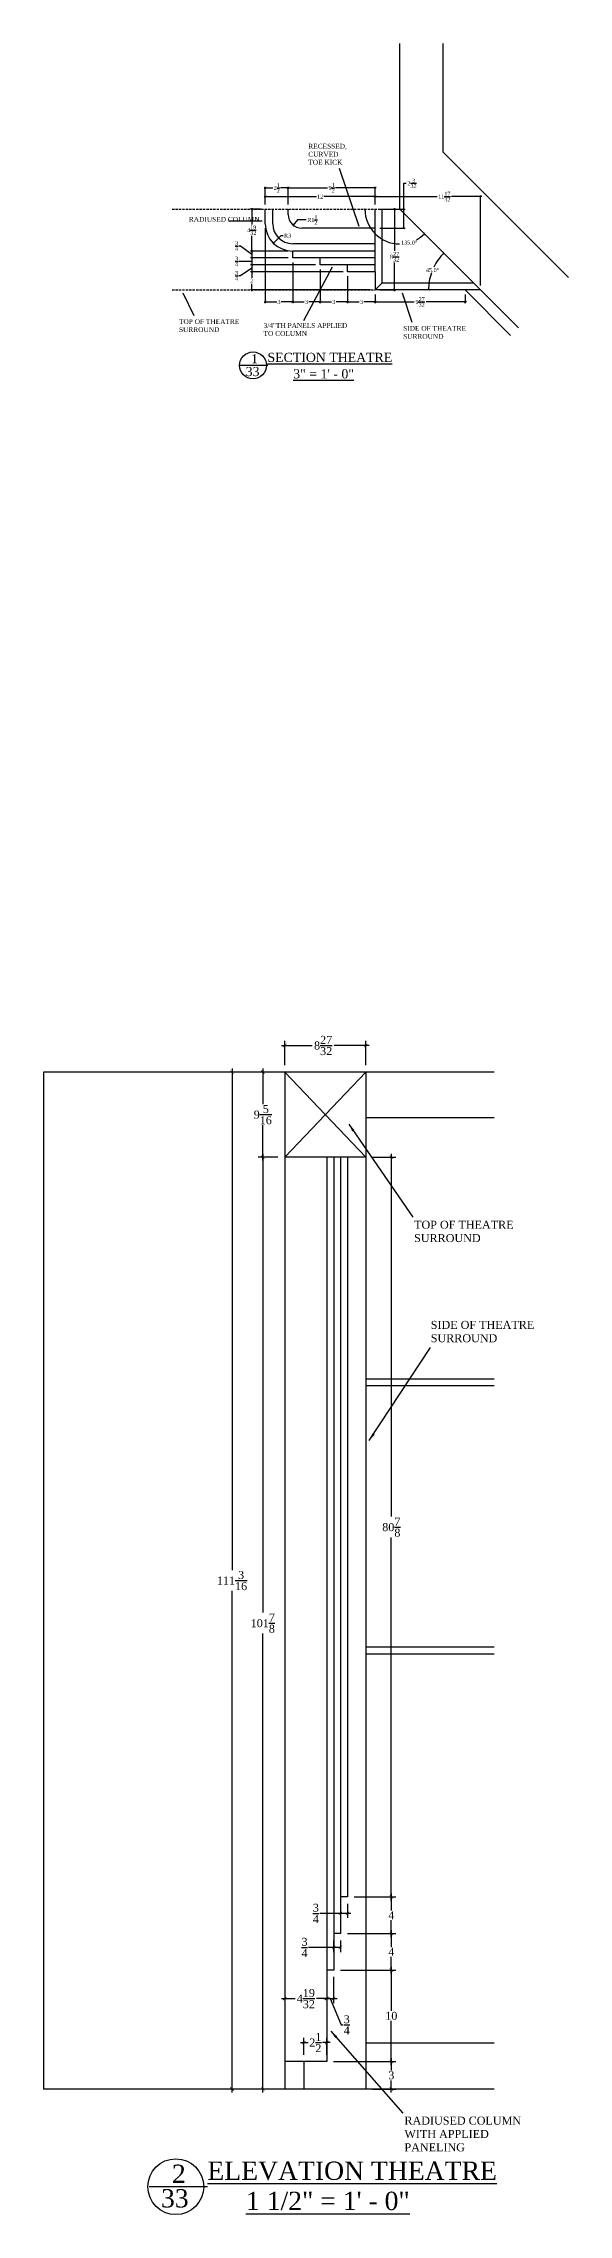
# Model space of a CAD drawing. Header units: inches. Extents: x -8 to 7069, y -18 to 1274.
# Drawn here: x 6209.8 to 6267.1, y 497.3 to 734.6 of the extents above; entities that cross this region are included whole.
import ezdxf

# ---------------------------------------------------------------- set-up
doc = ezdxf.new("R2010")
doc.units = ezdxf.units.IN
doc.header["$MEASUREMENT"] = 0
doc.linetypes.add('HIDDEN', pattern=[0.375, 0.25, -0.125])
doc.layers.add('VIEWPORT', color=7, linetype='Continuous')
doc.styles.add('BOOKMAN', font='BOOKOS.TTF')
doc.dimstyles.new('SACHI-1-1-2', dxfattribs={"dimtxt": 0.875, "dimasz": 0.375, "dimexe": 0.5, "dimexo": 0.75, "dimgap": 0.09, "dimtad": 0, "dimtih": 1, "dimtoh": 1, "dimdec": 5, "dimzin": 3, "dimdsep": 46, "dimlunit": 5, "dimtxsty": 'BOOKMAN', "dimblk": 'ARCHTICK', "dimcen": 0, "dimdle": 0.375, "dimclrd": 5, "dimclre": 5, "dimclrt": 5, "dimadec": 1, "dimazin": 0, "dimtfac": 1, "dimtdec": 5, "dimtofl": 0, "dimtmove": 0, "dimatfit": 3, "dimfxl": 0, "dimtolj": 1, "dimtzin": 0, "dimarcsym": 0})
doc.dimstyles.new('SACHI-3', dxfattribs={"dimtxt": 0.4375, "dimasz": 0.25, "dimexe": 0.125, "dimexo": 0.5, "dimgap": 0.09, "dimtad": 0, "dimtih": 1, "dimtoh": 1, "dimdec": 5, "dimzin": 3, "dimdsep": 46, "dimlunit": 5, "dimtxsty": 'BOOKMAN', "dimblk": 'ARCHTICK', "dimcen": 0, "dimdle": 0.125, "dimclrd": 5, "dimclre": 5, "dimclrt": 5, "dimadec": 1, "dimazin": 0, "dimtfac": 1, "dimtdec": 5, "dimtofl": 0, "dimtmove": 0, "dimatfit": 3, "dimfxl": 0, "dimtolj": 1, "dimtzin": 0, "dimarcsym": 0})

# ---------------------------------------------------------------- blocks, each defined once
blk = doc.blocks.new('_ARCHTICK')
at = {"color": 0, "linetype": 'ByBlock', "const_width": 0.15}
blk.add_lwpolyline([(-0.5, -0.5), (0.5, 0.5)], dxfattribs=at)
blk = doc.blocks.new('*D784')
at = {"layer": 'Defpoints', "color": 0}
for p in [(6245.99, 707.69), (6255.83, 707.69), (6255.83, 706.38)]:
    blk.add_point(p, dxfattribs=at)
at = {"layer": 'VIEWPORT', "color": 5, "lineweight": -2}
for p, q in [((6245.86, 706.38), (6250.27, 706.38)), ((6245.99, 707.19), (6245.99, 706.25)), ((6255.96, 706.38), (6251.55, 706.38)), ((6255.83, 707.19), (6255.83, 706.25))]:
    blk.add_line(p, q, dxfattribs=at)
at = {"layer": 'VIEWPORT', "color": 5, "lineweight": -2, "xscale": 0.25, "yscale": 0.25, "zscale": 0.25, "rotation": 180}
blk.add_blockref('_ARCHTICK', (6245.99, 706.38), dxfattribs=at)
at = {"layer": 'VIEWPORT', "color": 5, "lineweight": -2, "xscale": 0.25, "yscale": 0.25, "zscale": 0.25}
blk.add_blockref('_ARCHTICK', (6255.83, 706.38), dxfattribs=at)
at = {"layer": 'VIEWPORT', "color": 5, "insert": (6250.91, 706.38), "char_height": 0.4375, "attachment_point": 5, "style": 'BOOKMAN'}
blk.add_mtext('\\A1;9{\\H1.000000x;\\S27/32;}', dxfattribs=at)
blk = doc.blocks.new('*D785')
at = {"layer": 'Defpoints', "color": 0}
for p in [(6242.99, 709.69), (6245.99, 707.69), (6242.99, 706.38)]:
    blk.add_point(p, dxfattribs=at)
at = {"layer": 'VIEWPORT', "color": 5, "lineweight": -2}
for p, q in [((6242.99, 709.19), (6242.99, 706.25)), ((6242.86, 706.38), (6244.24, 706.38)), ((6246.11, 706.38), (6244.74, 706.38)), ((6245.99, 707.19), (6245.99, 706.25))]:
    blk.add_line(p, q, dxfattribs=at)
at = {"layer": 'VIEWPORT', "color": 5, "lineweight": -2, "xscale": 0.25, "yscale": 0.25, "zscale": 0.25, "rotation": 180}
blk.add_blockref('_ARCHTICK', (6242.99, 706.38), dxfattribs=at)
at = {"layer": 'VIEWPORT', "color": 5, "lineweight": -2, "xscale": 0.25, "yscale": 0.25, "zscale": 0.25}
blk.add_blockref('_ARCHTICK', (6245.99, 706.38), dxfattribs=at)
at = {"layer": 'VIEWPORT', "color": 5, "insert": (6244.49, 706.38), "char_height": 0.438, "attachment_point": 5, "style": 'BOOKMAN'}
blk.add_mtext('\\A1;3', dxfattribs=at)
blk = doc.blocks.new('*D786')
at = {"layer": 'Defpoints', "color": 0}
for p in [(6239.99, 710.44), (6242.99, 709.69), (6239.99, 706.38)]:
    blk.add_point(p, dxfattribs=at)
at = {"layer": 'VIEWPORT', "color": 5, "lineweight": -2}
for p, q in [((6239.99, 709.94), (6239.99, 706.25)), ((6242.99, 709.19), (6242.99, 706.25)), ((6239.86, 706.38), (6241.24, 706.38)), ((6243.11, 706.38), (6241.74, 706.38))]:
    blk.add_line(p, q, dxfattribs=at)
at = {"layer": 'VIEWPORT', "color": 5, "lineweight": -2, "xscale": 0.25, "yscale": 0.25, "zscale": 0.25, "rotation": 180}
blk.add_blockref('_ARCHTICK', (6239.99, 706.38), dxfattribs=at)
at = {"layer": 'VIEWPORT', "color": 5, "lineweight": -2, "xscale": 0.25, "yscale": 0.25, "zscale": 0.25}
blk.add_blockref('_ARCHTICK', (6242.99, 706.38), dxfattribs=at)
at = {"layer": 'VIEWPORT', "color": 5, "insert": (6241.49, 706.38), "char_height": 0.438, "attachment_point": 5, "style": 'BOOKMAN'}
blk.add_mtext('\\A1;3', dxfattribs=at)
blk = doc.blocks.new('*D787')
at = {"layer": 'Defpoints', "color": 0}
for p in [(6236.99, 711.19), (6239.99, 710.44), (6236.99, 706.38)]:
    blk.add_point(p, dxfattribs=at)
at = {"layer": 'VIEWPORT', "color": 5, "lineweight": -2}
for p, q in [((6236.99, 710.69), (6236.99, 706.25)), ((6239.99, 709.94), (6239.99, 706.25)), ((6236.86, 706.38), (6238.24, 706.38)), ((6240.11, 706.38), (6238.74, 706.38))]:
    blk.add_line(p, q, dxfattribs=at)
at = {"layer": 'VIEWPORT', "color": 5, "lineweight": -2, "xscale": 0.25, "yscale": 0.25, "zscale": 0.25, "rotation": 180}
blk.add_blockref('_ARCHTICK', (6236.99, 706.38), dxfattribs=at)
at = {"layer": 'VIEWPORT', "color": 5, "lineweight": -2, "xscale": 0.25, "yscale": 0.25, "zscale": 0.25}
blk.add_blockref('_ARCHTICK', (6239.99, 706.38), dxfattribs=at)
at = {"layer": 'VIEWPORT', "color": 5, "insert": (6238.49, 706.38), "char_height": 0.438, "attachment_point": 5, "style": 'BOOKMAN'}
blk.add_mtext('\\A1;3', dxfattribs=at)
blk = doc.blocks.new('*D788')
at = {"layer": 'Defpoints', "color": 0}
for p in [(6233.99, 714.94), (6236.99, 711.19), (6233.99, 706.38)]:
    blk.add_point(p, dxfattribs=at)
at = {"layer": 'VIEWPORT', "color": 5, "lineweight": -2}
for p, q in [((6233.99, 714.44), (6233.99, 706.25)), ((6236.99, 710.69), (6236.99, 706.25)), ((6233.86, 706.38), (6235.24, 706.38)), ((6237.11, 706.38), (6235.74, 706.38))]:
    blk.add_line(p, q, dxfattribs=at)
at = {"layer": 'VIEWPORT', "color": 5, "lineweight": -2, "xscale": 0.25, "yscale": 0.25, "zscale": 0.25, "rotation": 180}
blk.add_blockref('_ARCHTICK', (6233.99, 706.38), dxfattribs=at)
at = {"layer": 'VIEWPORT', "color": 5, "lineweight": -2, "xscale": 0.25, "yscale": 0.25, "zscale": 0.25}
blk.add_blockref('_ARCHTICK', (6236.99, 706.38), dxfattribs=at)
at = {"layer": 'VIEWPORT', "color": 5, "insert": (6235.49, 706.38), "char_height": 0.438, "attachment_point": 5, "style": 'BOOKMAN'}
blk.add_mtext('\\A1;3', dxfattribs=at)
blk = doc.blocks.new('*D789')
at = {"layer": 'Defpoints', "color": 0}
for p in [(6245.99, 717.9), (6233.99, 716.52), (6245.99, 716.52)]:
    blk.add_point(p, dxfattribs=at)
at = {"layer": 'VIEWPORT', "color": 5, "lineweight": -2}
for p, q in [((6233.86, 717.9), (6239.58, 717.9)), ((6233.99, 717.02), (6233.99, 718.03)), ((6246.11, 717.9), (6240.4, 717.9)), ((6245.99, 717.02), (6245.99, 718.03))]:
    blk.add_line(p, q, dxfattribs=at)
at = {"layer": 'VIEWPORT', "color": 5, "lineweight": -2, "xscale": 0.25, "yscale": 0.25, "zscale": 0.25, "rotation": 180}
blk.add_blockref('_ARCHTICK', (6233.99, 717.9), dxfattribs=at)
at = {"layer": 'VIEWPORT', "color": 5, "lineweight": -2, "xscale": 0.25, "yscale": 0.25, "zscale": 0.25}
blk.add_blockref('_ARCHTICK', (6245.99, 717.9), dxfattribs=at)
at = {"layer": 'VIEWPORT', "color": 5, "insert": (6239.99, 717.9), "char_height": 0.438, "attachment_point": 5, "style": 'BOOKMAN'}
blk.add_mtext('\\A1;12', dxfattribs=at)
blk = doc.blocks.new('*D790')
at = {"layer": 'Defpoints', "color": 0}
for p in [(6257.51, 717.9), (6245.99, 716.52), (6257.51, 707.69)]:
    blk.add_point(p, dxfattribs=at)
at = {"layer": 'VIEWPORT', "color": 5, "lineweight": -2}
for p, q in [((6245.86, 717.9), (6252.75, 717.9)), ((6245.99, 717.02), (6245.99, 718.03)), ((6257.64, 717.9), (6254.34, 717.9)), ((6257.51, 708.19), (6257.51, 718.03))]:
    blk.add_line(p, q, dxfattribs=at)
at = {"layer": 'VIEWPORT', "color": 5, "lineweight": -2, "xscale": 0.25, "yscale": 0.25, "zscale": 0.25, "rotation": 180}
blk.add_blockref('_ARCHTICK', (6245.99, 717.9), dxfattribs=at)
at = {"layer": 'VIEWPORT', "color": 5, "lineweight": -2, "xscale": 0.25, "yscale": 0.25, "zscale": 0.25}
blk.add_blockref('_ARCHTICK', (6257.51, 717.9), dxfattribs=at)
at = {"layer": 'VIEWPORT', "color": 5, "insert": (6253.55, 717.9), "char_height": 0.4375, "attachment_point": 5, "style": 'BOOKMAN'}
blk.add_mtext('\\A1;11{\\H1.000000x;\\S17/32;}', dxfattribs=at)
blk = doc.blocks.new('*D791')
at = {"layer": 'Defpoints', "color": 0}
for p in [(6232.51, 716.52), (6233.99, 716.52), (6236.99, 711.94)]:
    blk.add_point(p, dxfattribs=at)
at = {"layer": 'VIEWPORT', "color": 5, "lineweight": -2}
for p, q in [((6233.49, 716.52), (6232.38, 716.52)), ((6232.51, 716.65), (6232.51, 714.85)), ((6232.51, 711.81), (6232.51, 713.61)), ((6236.49, 711.94), (6232.38, 711.94))]:
    blk.add_line(p, q, dxfattribs=at)
at = {"layer": 'VIEWPORT', "color": 5, "lineweight": -2, "xscale": 0.25, "yscale": 0.25, "zscale": 0.25}
for p, rotation in [((6232.51, 716.52), 90), ((6232.51, 711.94), 270)]:
    blk.add_blockref('_ARCHTICK', p, dxfattribs=dict(at, rotation=rotation))
at = {"layer": 'VIEWPORT', "color": 5, "insert": (6232.51, 714.23), "char_height": 0.4375, "attachment_point": 5, "style": 'BOOKMAN'}
blk.add_mtext('\\A1;4{\\H1.000000x;\\S19/32;}', dxfattribs=at)
blk = doc.blocks.new('*D795')
at = {"layer": 'Defpoints', "color": 0}
for p in [(6232.51, 707.69), (6242.99, 709.69), (6245.99, 707.69)]:
    blk.add_point(p, dxfattribs=at)
at = {"layer": 'VIEWPORT', "color": 5, "lineweight": -2}
for p, q in [((6232.51, 709.81), (6232.51, 709.01)), ((6242.49, 709.69), (6232.38, 709.69)), ((6245.49, 707.69), (6232.38, 707.69)), ((6232.51, 707.56), (6232.51, 708.37))]:
    blk.add_line(p, q, dxfattribs=at)
at = {"layer": 'VIEWPORT', "color": 5, "lineweight": -2, "xscale": 0.25, "yscale": 0.25, "zscale": 0.25}
for p, rotation in [((6232.51, 709.69), 90), ((6232.51, 707.69), 270)]:
    blk.add_blockref('_ARCHTICK', p, dxfattribs=dict(at, rotation=rotation))
at = {"layer": 'VIEWPORT', "color": 5, "insert": (6232.51, 708.69), "char_height": 0.438, "attachment_point": 5, "style": 'BOOKMAN'}
blk.add_mtext('\\A1;2', dxfattribs=at)
blk = doc.blocks.new('*D796')
at = {"layer": 'Defpoints', "color": 0}
for p in [(6236.99, 714.94), (6234.88, 712.8)]:
    blk.add_point(p, dxfattribs=at)
at = {"layer": 'VIEWPORT', "color": 5, "lineweight": -2}
for p, q in [((6235.69, 713.62), (6234.88, 712.8)), ((6235.94, 713.62), (6235.69, 713.62))]:
    blk.add_line(p, q, dxfattribs=at)
at = {"layer": 'VIEWPORT', "color": 5, "lineweight": -2, "xscale": 0.25, "yscale": 0.25, "zscale": 0.25, "rotation": 225.3863426445616}
blk.add_blockref('_ARCHTICK', (6234.88, 712.8), dxfattribs=at)
at = {"layer": 'VIEWPORT', "color": 5, "insert": (6236.43, 713.62), "char_height": 0.438, "attachment_point": 5, "style": 'BOOKMAN'}
blk.add_mtext('\\A1;R3', dxfattribs=at)
blk = doc.blocks.new('*D797')
at = {"layer": 'Defpoints', "color": 0}
for p in [(6245.99, 716.52), (6245.99, 707.69), (6248.12, 707.69)]:
    blk.add_point(p, dxfattribs=at)
at = {"layer": 'VIEWPORT', "color": 5, "lineweight": -2}
for p, q in [((6246.49, 716.52), (6248.25, 716.52)), ((6248.12, 716.65), (6248.12, 711.95)), ((6248.12, 707.56), (6248.12, 710.68)), ((6246.49, 707.69), (6248.25, 707.69))]:
    blk.add_line(p, q, dxfattribs=at)
at = {"layer": 'VIEWPORT', "color": 5, "lineweight": -2, "xscale": 0.25, "yscale": 0.25, "zscale": 0.25}
for p, rotation in [((6248.12, 716.52), 90), ((6248.12, 707.69), 270)]:
    blk.add_blockref('_ARCHTICK', p, dxfattribs=dict(at, rotation=rotation))
at = {"layer": 'VIEWPORT', "color": 5, "insert": (6248.12, 711.32), "char_height": 0.4375, "attachment_point": 5, "style": 'BOOKMAN'}
blk.add_mtext('\\A1;8{\\H1.000000x;\\S27/32;}', dxfattribs=at)
blk = doc.blocks.new('*D798')
at = {"layer": 'Defpoints', "color": 0}
for p in [(6245.99, 718.85), (6236.49, 716.52), (6245.99, 716.52)]:
    blk.add_point(p, dxfattribs=at)
at = {"layer": 'VIEWPORT', "color": 5, "lineweight": -2}
for p, q in [((6236.36, 718.85), (6240.8, 718.85)), ((6236.49, 717.02), (6236.49, 718.98)), ((6246.11, 718.85), (6241.67, 718.85)), ((6245.99, 717.02), (6245.99, 718.98))]:
    blk.add_line(p, q, dxfattribs=at)
at = {"layer": 'VIEWPORT', "color": 5, "lineweight": -2, "xscale": 0.25, "yscale": 0.25, "zscale": 0.25, "rotation": 180}
blk.add_blockref('_ARCHTICK', (6236.49, 718.85), dxfattribs=at)
at = {"layer": 'VIEWPORT', "color": 5, "lineweight": -2, "xscale": 0.25, "yscale": 0.25, "zscale": 0.25}
blk.add_blockref('_ARCHTICK', (6245.99, 718.85), dxfattribs=at)
at = {"layer": 'VIEWPORT', "color": 5, "insert": (6241.24, 718.85), "char_height": 0.4375, "attachment_point": 5, "style": 'BOOKMAN'}
blk.add_mtext('\\A1;9{\\H1.000000x;\\S1/2;}', dxfattribs=at)
blk = doc.blocks.new('*D799')
at = {"layer": 'Defpoints', "color": 0}
for p in [(6245.99, 716.52), (6245.99, 714.44), (6249.13, 714.44)]:
    blk.add_point(p, dxfattribs=at)
at = {"layer": 'VIEWPORT', "color": 5, "lineweight": -2}
for p, q in [((6249.13, 716.52), (6249.13, 719.35)), ((6249.13, 719.35), (6249.38, 719.35)), ((6246.49, 716.52), (6249.26, 716.52)), ((6249.13, 714.44), (6249.13, 716.65)), ((6246.49, 714.44), (6249.26, 714.44))]:
    blk.add_line(p, q, dxfattribs=at)
at = {"layer": 'VIEWPORT', "color": 5, "lineweight": -2, "xscale": 0.25, "yscale": 0.25, "zscale": 0.25}
for p, rotation in [((6249.13, 716.52), 90), ((6249.13, 714.44), 270)]:
    blk.add_blockref('_ARCHTICK', p, dxfattribs=dict(at, rotation=rotation))
at = {"layer": 'VIEWPORT', "color": 5, "insert": (6250.02, 719.35), "char_height": 0.4375, "attachment_point": 5, "style": 'BOOKMAN'}
blk.add_mtext('\\A1;2{\\H1.000000x;\\S3/32;}', dxfattribs=at)
blk = doc.blocks.new('*D800')
at = {"layer": 'Defpoints', "color": 0}
for p in [(6237.04, 714.77), (6237.99, 715.94)]:
    blk.add_point(p, dxfattribs=at)
at = {"layer": 'VIEWPORT', "color": 5, "lineweight": -2}
for p, q in [((6237.52, 715.35), (6237.04, 714.77)), ((6238.47, 715.35), (6237.52, 715.35))]:
    blk.add_line(p, q, dxfattribs=at)
at = {"layer": 'VIEWPORT', "color": 5, "lineweight": -2, "xscale": 0.25, "yscale": 0.25, "zscale": 0.25, "rotation": 231.0316420345083}
blk.add_blockref('_ARCHTICK', (6237.04, 714.77), dxfattribs=at)
at = {"layer": 'VIEWPORT', "color": 5, "insert": (6239.13, 715.35), "char_height": 0.4375, "attachment_point": 5, "style": 'BOOKMAN'}
blk.add_mtext('\\A1;R1{\\H1.000000x;\\S1/2;}', dxfattribs=at)
blk = doc.blocks.new('*D801')
at = {"layer": 'Defpoints', "color": 0}
for p in [(6233.99, 718.85), (6233.99, 716.52), (6236.49, 716.52)]:
    blk.add_point(p, dxfattribs=at)
at = {"layer": 'VIEWPORT', "color": 5, "lineweight": -2}
for p, q in [((6233.86, 718.85), (6234.81, 718.85)), ((6233.99, 717.02), (6233.99, 718.98)), ((6236.61, 718.85), (6235.67, 718.85)), ((6236.49, 717.02), (6236.49, 718.98))]:
    blk.add_line(p, q, dxfattribs=at)
at = {"layer": 'VIEWPORT', "color": 5, "lineweight": -2, "xscale": 0.25, "yscale": 0.25, "zscale": 0.25, "rotation": 180}
blk.add_blockref('_ARCHTICK', (6233.99, 718.85), dxfattribs=at)
at = {"layer": 'VIEWPORT', "color": 5, "lineweight": -2, "xscale": 0.25, "yscale": 0.25, "zscale": 0.25}
blk.add_blockref('_ARCHTICK', (6236.49, 718.85), dxfattribs=at)
at = {"layer": 'VIEWPORT', "color": 5, "insert": (6235.24, 718.85), "char_height": 0.4375, "attachment_point": 5, "style": 'BOOKMAN'}
blk.add_mtext('\\A1;2{\\H1.000000x;\\S1/2;}', dxfattribs=at)
blk = doc.blocks.new('*D802')
at = {"layer": 'Defpoints', "color": 0}
for p in [(6248.68, 716.52), (6252.59, 710.53), (6245.99, 707.69), (6257.51, 707.69), (6261.63, 703.57)]:
    blk.add_point(p, dxfattribs=at)
at = {"layer": 'VIEWPORT', "color": 5, "lineweight": -2}
for start, end in [(135, 153.9598), (160.9517, 180)]:
    blk.add_arc((6257.51, 707.69), 5.69, start, end, dxfattribs=at)
at = {"layer": 'VIEWPORT', "color": 5, "lineweight": -2, "xscale": 0.25, "yscale": 0.25, "zscale": 0.25}
for p, rotation in [((6253.49, 711.71), 44.99999999999768), ((6251.83, 707.69), 269.9999999999997)]:
    blk.add_blockref('_ARCHTICK', p, dxfattribs=dict(at, rotation=rotation))
at = {"layer": 'VIEWPORT', "color": 5, "insert": (6252.26, 709.86), "char_height": 0.438, "attachment_point": 5, "style": 'BOOKMAN'}
blk.add_mtext('\\A1;45.0°', dxfattribs=at)
blk = doc.blocks.new('*D803')
at = {"layer": 'Defpoints', "color": 0}
for p in [(6232.51, 711.19), (6236.99, 711.94), (6236.99, 711.19)]:
    blk.add_point(p, dxfattribs=at)
at = {"layer": 'VIEWPORT', "color": 5, "lineweight": -2}
for p, q in [((6231.3, 712.49), (6231.12, 712.49)), ((6232.51, 711.56), (6231.3, 712.49)), ((6236.49, 711.94), (6232.38, 711.94)), ((6236.49, 711.19), (6232.38, 711.19)), ((6232.51, 712.06), (6232.51, 711.06))]:
    blk.add_line(p, q, dxfattribs=at)
at = {"layer": 'VIEWPORT', "color": 5, "lineweight": -2, "xscale": 0.25, "yscale": 0.25, "zscale": 0.25}
for p, rotation in [((6232.51, 711.94), 90), ((6232.51, 711.19), 270)]:
    blk.add_blockref('_ARCHTICK', p, dxfattribs=dict(at, rotation=rotation))
at = {"layer": 'VIEWPORT', "color": 5, "insert": (6230.86, 712.49), "char_height": 0.4375, "attachment_point": 5, "style": 'BOOKMAN'}
blk.add_mtext('\\A1;{\\H1.000000x;\\S3/4;}', dxfattribs=at)
blk = doc.blocks.new('*D804')
at = {"layer": 'Defpoints', "color": 0}
for p in [(6232.51, 710.44), (6236.99, 711.19), (6239.99, 710.44)]:
    blk.add_point(p, dxfattribs=at)
at = {"layer": 'VIEWPORT', "color": 5, "lineweight": -2}
for p, q in [((6231.3, 710.81), (6231.12, 710.81)), ((6232.51, 710.81), (6231.3, 710.81)), ((6236.49, 711.19), (6232.38, 711.19)), ((6239.49, 710.44), (6232.38, 710.44)), ((6232.51, 711.31), (6232.51, 710.31))]:
    blk.add_line(p, q, dxfattribs=at)
at = {"layer": 'VIEWPORT', "color": 5, "lineweight": -2, "xscale": 0.25, "yscale": 0.25, "zscale": 0.25}
for p, rotation in [((6232.51, 711.19), 90), ((6232.51, 710.44), 270)]:
    blk.add_blockref('_ARCHTICK', p, dxfattribs=dict(at, rotation=rotation))
at = {"layer": 'VIEWPORT', "color": 5, "insert": (6230.86, 710.81), "char_height": 0.4375, "attachment_point": 5, "style": 'BOOKMAN'}
blk.add_mtext('\\A1;{\\H1.000000x;\\S3/4;}', dxfattribs=at)
blk = doc.blocks.new('*D805')
at = {"layer": 'Defpoints', "color": 0}
for p in [(6239.99, 710.44), (6232.51, 709.69), (6242.99, 709.69)]:
    blk.add_point(p, dxfattribs=at)
at = {"layer": 'VIEWPORT', "color": 5, "lineweight": -2}
for p, q in [((6232.51, 710.06), (6231.3, 709.24)), ((6239.49, 710.44), (6232.38, 710.44)), ((6232.51, 710.56), (6232.51, 709.56)), ((6231.3, 709.24), (6231.12, 709.24)), ((6242.49, 709.69), (6232.38, 709.69))]:
    blk.add_line(p, q, dxfattribs=at)
at = {"layer": 'VIEWPORT', "color": 5, "lineweight": -2, "xscale": 0.25, "yscale": 0.25, "zscale": 0.25}
for p, rotation in [((6232.51, 710.44), 90), ((6232.51, 709.69), 270)]:
    blk.add_blockref('_ARCHTICK', p, dxfattribs=dict(at, rotation=rotation))
at = {"layer": 'VIEWPORT', "color": 5, "insert": (6230.86, 709.24), "char_height": 0.4375, "attachment_point": 5, "style": 'BOOKMAN'}
blk.add_mtext('\\A1;{\\H1.000000x;\\S3/4;}', dxfattribs=at)
blk = doc.blocks.new('*D806')
at = {"layer": 'Defpoints', "color": 0}
for p in [(6223.81, 716.52), (6248.68, 716.52), (6248.68, 716.52), (6245.99, 713.83), (6261.63, 703.57)]:
    blk.add_point(p, dxfattribs=at)
at = {"layer": 'VIEWPORT', "color": 5, "lineweight": -2}
for start, end in [(180, 269.8328), (298.5541, 315)]:
    blk.add_arc((6248.68, 716.52), 3.8, start, end, dxfattribs=at)
at = {"layer": 'VIEWPORT', "color": 5, "lineweight": -2, "xscale": 0.25, "yscale": 0.25, "zscale": 0.25}
for p, rotation in [((6244.87, 716.52), 89.9999999999988), ((6251.37, 713.83), 44.99999999999888)]:
    blk.add_blockref('_ARCHTICK', p, dxfattribs=dict(at, rotation=rotation))
at = {"layer": 'VIEWPORT', "color": 5, "insert": (6249.71, 712.86), "char_height": 0.438, "attachment_point": 5, "style": 'BOOKMAN'}
blk.add_mtext('\\A1;135.0°', dxfattribs=at)
blk = doc.blocks.new('*D821')
at = {"layer": 'Defpoints', "color": 0}
for p in [(6244.96, 625.09), (6236.12, 622.18), (6244.96, 622.18)]:
    blk.add_point(p, dxfattribs=at)
at = {"layer": 'VIEWPORT', "color": 5, "lineweight": -2}
for p, q in [((6235.75, 625.09), (6239.13, 625.09)), ((6236.12, 622.93), (6236.12, 625.59)), ((6245.34, 625.09), (6241.5, 625.09)), ((6244.96, 622.93), (6244.96, 625.59))]:
    blk.add_line(p, q, dxfattribs=at)
at = {"layer": 'VIEWPORT', "color": 5, "lineweight": -2, "xscale": 0.375, "yscale": 0.375, "zscale": 0.375, "rotation": 180}
blk.add_blockref('_ARCHTICK', (6236.12, 625.09), dxfattribs=at)
at = {"layer": 'VIEWPORT', "color": 5, "lineweight": -2, "xscale": 0.375, "yscale": 0.375, "zscale": 0.375}
blk.add_blockref('_ARCHTICK', (6244.96, 625.09), dxfattribs=at)
at = {"layer": 'VIEWPORT', "color": 5, "insert": (6240.31, 625.09), "char_height": 0.875, "attachment_point": 5, "style": 'BOOKMAN'}
blk.add_mtext('\\A1;8{\\H1.000000x;\\S27/32;}', dxfattribs=at)
blk = doc.blocks.new('*D822')
at = {"layer": 'Defpoints', "color": 0}
for p in [(6236.12, 622.18), (6233.72, 612.87), (6236.12, 612.87)]:
    blk.add_point(p, dxfattribs=at)
at = {"layer": 'VIEWPORT', "color": 5, "lineweight": -2}
for p, q in [((6235.37, 622.18), (6233.22, 622.18)), ((6233.72, 622.56), (6233.72, 618.69)), ((6233.72, 612.5), (6233.72, 616.37)), ((6235.37, 612.87), (6233.22, 612.87))]:
    blk.add_line(p, q, dxfattribs=at)
at = {"layer": 'VIEWPORT', "color": 5, "lineweight": -2, "xscale": 0.375, "yscale": 0.375, "zscale": 0.375}
for p, rotation in [((6233.72, 622.18), 90), ((6233.72, 612.87), 270)]:
    blk.add_blockref('_ARCHTICK', p, dxfattribs=dict(at, rotation=rotation))
at = {"layer": 'VIEWPORT', "color": 5, "insert": (6233.72, 617.53), "char_height": 0.875, "attachment_point": 5, "style": 'BOOKMAN'}
blk.add_mtext('\\A1;9{\\H1.000000x;\\S5/16;}', dxfattribs=at)
blk = doc.blocks.new('*D823')
at = {"layer": 'Defpoints', "color": 0}
for p in [(6236.12, 612.87), (6233.72, 511), (6236.12, 511)]:
    blk.add_point(p, dxfattribs=at)
at = {"layer": 'VIEWPORT', "color": 5, "lineweight": -2}
for p, q in [((6235.37, 612.87), (6233.22, 612.87)), ((6233.72, 613.25), (6233.72, 563.08)), ((6233.72, 510.62), (6233.72, 560.79)), ((6235.37, 511), (6233.22, 511))]:
    blk.add_line(p, q, dxfattribs=at)
at = {"layer": 'VIEWPORT', "color": 5, "lineweight": -2, "xscale": 0.375, "yscale": 0.375, "zscale": 0.375}
for p, rotation in [((6233.72, 612.87), 90), ((6233.72, 511), 270)]:
    blk.add_blockref('_ARCHTICK', p, dxfattribs=dict(at, rotation=rotation))
at = {"layer": 'VIEWPORT', "color": 5, "insert": (6233.72, 561.93), "char_height": 0.875, "attachment_point": 5, "style": 'BOOKMAN'}
blk.add_mtext('\\A1;101{\\H1.000000x;\\S7/8;}', dxfattribs=at)
blk = doc.blocks.new('*D824')
at = {"layer": 'Defpoints', "color": 0}
for p in [(6236.12, 622.18), (6230.36, 511), (6236.12, 511)]:
    blk.add_point(p, dxfattribs=at)
at = {"layer": 'VIEWPORT', "color": 5, "lineweight": -2}
for p, q in [((6235.37, 622.18), (6229.86, 622.18)), ((6230.36, 622.56), (6230.36, 567.73)), ((6230.36, 510.62), (6230.36, 565.45)), ((6235.37, 511), (6229.86, 511))]:
    blk.add_line(p, q, dxfattribs=at)
at = {"layer": 'VIEWPORT', "color": 5, "lineweight": -2, "xscale": 0.375, "yscale": 0.375, "zscale": 0.375}
for p, rotation in [((6230.36, 622.18), 90), ((6230.36, 511), 270)]:
    blk.add_blockref('_ARCHTICK', p, dxfattribs=dict(at, rotation=rotation))
at = {"layer": 'VIEWPORT', "color": 5, "insert": (6230.36, 566.59), "char_height": 0.875, "attachment_point": 5, "style": 'BOOKMAN'}
blk.add_mtext('\\A1;111{\\H1.000000x;\\S3/16;}', dxfattribs=at)
blk = doc.blocks.new('*D826')
at = {"layer": 'Defpoints', "color": 0}
for p in [(6244.96, 612.87), (6242.96, 532), (6247.76, 532)]:
    blk.add_point(p, dxfattribs=at)
at = {"layer": 'VIEWPORT', "color": 5, "lineweight": -2}
for p, q in [((6245.71, 612.87), (6248.26, 612.87)), ((6247.76, 613.25), (6247.76, 573.58)), ((6247.76, 531.62), (6247.76, 571.29)), ((6243.71, 532), (6248.26, 532))]:
    blk.add_line(p, q, dxfattribs=at)
at = {"layer": 'VIEWPORT', "color": 5, "lineweight": -2, "xscale": 0.375, "yscale": 0.375, "zscale": 0.375}
for p, rotation in [((6247.76, 612.87), 90), ((6247.76, 532), 270)]:
    blk.add_blockref('_ARCHTICK', p, dxfattribs=dict(at, rotation=rotation))
at = {"layer": 'VIEWPORT', "color": 5, "insert": (6247.76, 572.43), "char_height": 0.875, "attachment_point": 5, "style": 'BOOKMAN'}
blk.add_mtext('\\A1;80{\\H1.000000x;\\S7/8;}', dxfattribs=at)
blk = doc.blocks.new('*D827')
at = {"layer": 'Defpoints', "color": 0}
for p in [(6242.96, 532), (6242.21, 528), (6247.76, 528)]:
    blk.add_point(p, dxfattribs=at)
at = {"layer": 'VIEWPORT', "color": 5, "lineweight": -2}
for p, q in [((6243.71, 532), (6248.26, 532)), ((6247.76, 532.37), (6247.76, 530.52)), ((6247.76, 527.62), (6247.76, 529.47)), ((6242.96, 528), (6248.26, 528))]:
    blk.add_line(p, q, dxfattribs=at)
at = {"layer": 'VIEWPORT', "color": 5, "lineweight": -2, "xscale": 0.375, "yscale": 0.375, "zscale": 0.375}
for p, rotation in [((6247.76, 532), 90), ((6247.76, 528), 270)]:
    blk.add_blockref('_ARCHTICK', p, dxfattribs=dict(at, rotation=rotation))
at = {"layer": 'VIEWPORT', "color": 5, "insert": (6247.76, 530), "char_height": 0.875, "attachment_point": 5, "style": 'BOOKMAN'}
blk.add_mtext('\\A1;4', dxfattribs=at)
blk = doc.blocks.new('*D828')
at = {"layer": 'Defpoints', "color": 0}
for p in [(6242.21, 528), (6241.46, 524), (6247.76, 524)]:
    blk.add_point(p, dxfattribs=at)
at = {"layer": 'VIEWPORT', "color": 5, "lineweight": -2}
for p, q in [((6242.96, 528), (6248.26, 528)), ((6247.76, 528.37), (6247.76, 526.52)), ((6247.76, 523.62), (6247.76, 525.47)), ((6242.21, 524), (6248.26, 524))]:
    blk.add_line(p, q, dxfattribs=at)
at = {"layer": 'VIEWPORT', "color": 5, "lineweight": -2, "xscale": 0.375, "yscale": 0.375, "zscale": 0.375}
for p, rotation in [((6247.76, 528), 90), ((6247.76, 524), 270)]:
    blk.add_blockref('_ARCHTICK', p, dxfattribs=dict(at, rotation=rotation))
at = {"layer": 'VIEWPORT', "color": 5, "insert": (6247.76, 526), "char_height": 0.875, "attachment_point": 5, "style": 'BOOKMAN'}
blk.add_mtext('\\A1;4', dxfattribs=at)
blk = doc.blocks.new('*D829')
at = {"layer": 'Defpoints', "color": 0}
for p in [(6241.46, 524), (6240.71, 514), (6247.76, 514)]:
    blk.add_point(p, dxfattribs=at)
at = {"layer": 'VIEWPORT', "color": 5, "lineweight": -2}
for p, q in [((6242.21, 524), (6248.26, 524)), ((6247.76, 524.37), (6247.76, 519.54)), ((6247.76, 513.62), (6247.76, 518.45)), ((6241.46, 514), (6248.26, 514))]:
    blk.add_line(p, q, dxfattribs=at)
at = {"layer": 'VIEWPORT', "color": 5, "lineweight": -2, "xscale": 0.375, "yscale": 0.375, "zscale": 0.375}
for p, rotation in [((6247.76, 524), 90), ((6247.76, 514), 270)]:
    blk.add_blockref('_ARCHTICK', p, dxfattribs=dict(at, rotation=rotation))
at = {"layer": 'VIEWPORT', "color": 5, "insert": (6247.76, 519), "char_height": 0.875, "attachment_point": 5, "style": 'BOOKMAN'}
blk.add_mtext('\\A1;10', dxfattribs=at)
blk = doc.blocks.new('*D830')
at = {"layer": 'Defpoints', "color": 0}
for p in [(6240.71, 514), (6244.96, 511), (6247.76, 511)]:
    blk.add_point(p, dxfattribs=at)
at = {"layer": 'VIEWPORT', "color": 5, "lineweight": -2}
for p, q in [((6241.46, 514), (6248.26, 514)), ((6247.76, 514.37), (6247.76, 513.04)), ((6245.71, 511), (6248.26, 511)), ((6247.76, 510.62), (6247.76, 511.95))]:
    blk.add_line(p, q, dxfattribs=at)
at = {"layer": 'VIEWPORT', "color": 5, "lineweight": -2, "xscale": 0.375, "yscale": 0.375, "zscale": 0.375}
for p, rotation in [((6247.76, 514), 90), ((6247.76, 511), 270)]:
    blk.add_blockref('_ARCHTICK', p, dxfattribs=dict(at, rotation=rotation))
at = {"layer": 'VIEWPORT', "color": 5, "insert": (6247.76, 512.5), "char_height": 0.875, "attachment_point": 5, "style": 'BOOKMAN'}
blk.add_mtext('\\A1;3', dxfattribs=at)
blk = doc.blocks.new('*D831')
at = {"layer": 'Defpoints', "color": 0}
for p in [(6236.12, 524), (6240.71, 524), (6236.12, 520.89)]:
    blk.add_point(p, dxfattribs=at)
at = {"layer": 'VIEWPORT', "color": 5, "lineweight": -2}
for p, q in [((6236.12, 523.25), (6236.12, 520.39)), ((6240.71, 523.25), (6240.71, 520.39)), ((6235.75, 520.89), (6237.24, 520.89)), ((6241.09, 520.89), (6239.6, 520.89))]:
    blk.add_line(p, q, dxfattribs=at)
at = {"layer": 'VIEWPORT', "color": 5, "lineweight": -2, "xscale": 0.375, "yscale": 0.375, "zscale": 0.375, "rotation": 180}
blk.add_blockref('_ARCHTICK', (6236.12, 520.89), dxfattribs=at)
at = {"layer": 'VIEWPORT', "color": 5, "lineweight": -2, "xscale": 0.375, "yscale": 0.375, "zscale": 0.375}
blk.add_blockref('_ARCHTICK', (6240.71, 520.89), dxfattribs=at)
at = {"layer": 'VIEWPORT', "color": 5, "insert": (6238.42, 520.89), "char_height": 0.875, "attachment_point": 5, "style": 'BOOKMAN'}
blk.add_mtext('\\A1;4{\\H1.000000x;\\S19/32;}', dxfattribs=at)
blk = doc.blocks.new('*D832')
at = {"layer": 'Defpoints', "color": 0}
for p in [(6240.71, 524), (6241.46, 524), (6241.46, 520.89)]:
    blk.add_point(p, dxfattribs=at)
at = {"layer": 'VIEWPORT', "color": 5, "lineweight": -2}
for p, q in [((6240.71, 523.25), (6240.71, 520.39)), ((6241.46, 523.25), (6241.46, 520.39)), ((6240.34, 520.89), (6241.84, 520.89)), ((6241.09, 520.89), (6242.28, 518.02)), ((6242.28, 518.02), (6242.46, 518.02))]:
    blk.add_line(p, q, dxfattribs=at)
at = {"layer": 'VIEWPORT', "color": 5, "lineweight": -2, "xscale": 0.375, "yscale": 0.375, "zscale": 0.375, "rotation": 180}
blk.add_blockref('_ARCHTICK', (6240.71, 520.89), dxfattribs=at)
at = {"layer": 'VIEWPORT', "color": 5, "lineweight": -2, "xscale": 0.375, "yscale": 0.375, "zscale": 0.375}
blk.add_blockref('_ARCHTICK', (6241.46, 520.89), dxfattribs=at)
at = {"layer": 'VIEWPORT', "color": 5, "insert": (6242.89, 518.02), "char_height": 0.875, "attachment_point": 5, "style": 'BOOKMAN'}
blk.add_mtext('\\A1;{\\H1.000000x;\\S3/4;}', dxfattribs=at)
blk = doc.blocks.new('*D833')
at = {"layer": 'Defpoints', "color": 0}
for p in [(6241.46, 528), (6242.21, 528), (6242.21, 526.48)]:
    blk.add_point(p, dxfattribs=at)
at = {"layer": 'VIEWPORT', "color": 5, "lineweight": -2}
for p, q in [((6241.46, 527.25), (6241.46, 525.98)), ((6242.21, 527.25), (6242.21, 525.98)), ((6241.46, 526.48), (6238.71, 526.48)), ((6242.21, 526.48), (6241.09, 526.48))]:
    blk.add_line(p, q, dxfattribs=at)
at = {"layer": 'VIEWPORT', "color": 5, "lineweight": -2, "xscale": 0.375, "yscale": 0.375, "zscale": 0.375, "rotation": 180}
blk.add_blockref('_ARCHTICK', (6241.46, 526.48), dxfattribs=at)
at = {"layer": 'VIEWPORT', "color": 5, "lineweight": -2, "xscale": 0.375, "yscale": 0.375, "zscale": 0.375}
blk.add_blockref('_ARCHTICK', (6242.21, 526.48), dxfattribs=at)
at = {"layer": 'VIEWPORT', "color": 5, "insert": (6238.28, 526.48), "char_height": 0.875, "attachment_point": 5, "style": 'BOOKMAN'}
blk.add_mtext('\\A1;{\\H1.000000x;\\S3/4;}', dxfattribs=at)
blk = doc.blocks.new('*D834')
at = {"layer": 'Defpoints', "color": 0}
for p in [(6242.21, 532), (6242.96, 532), (6242.21, 530.2)]:
    blk.add_point(p, dxfattribs=at)
at = {"layer": 'VIEWPORT', "color": 5, "lineweight": -2}
for p, q in [((6242.21, 530.2), (6239.96, 530.2)), ((6242.21, 531.25), (6242.21, 529.7)), ((6243.34, 530.2), (6242.21, 530.2)), ((6242.96, 531.25), (6242.96, 529.7))]:
    blk.add_line(p, q, dxfattribs=at)
at = {"layer": 'VIEWPORT', "color": 5, "lineweight": -2, "xscale": 0.375, "yscale": 0.375, "zscale": 0.375, "rotation": 180}
blk.add_blockref('_ARCHTICK', (6242.21, 530.2), dxfattribs=at)
at = {"layer": 'VIEWPORT', "color": 5, "lineweight": -2, "xscale": 0.375, "yscale": 0.375, "zscale": 0.375}
blk.add_blockref('_ARCHTICK', (6242.96, 530.2), dxfattribs=at)
at = {"layer": 'VIEWPORT', "color": 5, "insert": (6239.52, 530.2), "char_height": 0.875, "attachment_point": 5, "style": 'BOOKMAN'}
blk.add_mtext('\\A1;{\\H1.000000x;\\S3/4;}', dxfattribs=at)
blk = doc.blocks.new('*D835')
at = {"layer": 'Defpoints', "color": 0}
for p in [(6238.21, 516.08), (6238.21, 514), (6240.71, 514)]:
    blk.add_point(p, dxfattribs=at)
at = {"layer": 'VIEWPORT', "color": 5, "lineweight": -2}
for p, q in [((6237.84, 516.08), (6238.69, 516.08)), ((6238.21, 514.75), (6238.21, 516.58)), ((6241.09, 516.08), (6240.24, 516.08)), ((6240.71, 514.75), (6240.71, 516.58))]:
    blk.add_line(p, q, dxfattribs=at)
at = {"layer": 'VIEWPORT', "color": 5, "lineweight": -2, "xscale": 0.375, "yscale": 0.375, "zscale": 0.375, "rotation": 180}
blk.add_blockref('_ARCHTICK', (6238.21, 516.08), dxfattribs=at)
at = {"layer": 'VIEWPORT', "color": 5, "lineweight": -2, "xscale": 0.375, "yscale": 0.375, "zscale": 0.375}
blk.add_blockref('_ARCHTICK', (6240.71, 516.08), dxfattribs=at)
at = {"layer": 'VIEWPORT', "color": 5, "insert": (6239.46, 516.08), "char_height": 0.875, "attachment_point": 5, "style": 'BOOKMAN'}
blk.add_mtext('\\A1;2{\\H1.000000x;\\S1/2;}', dxfattribs=at)

msp = doc.modelspace()

# ---------------------------------------------------------------- linework, layer by layer
msp.add_line((6227.675538, 500.322007), (6221.299108, 500.322007))
msp.add_circle((6224.214049, 500.322007), 3.048606)
at = {"layer": 'VIEWPORT'}
for p, q in [((6248.675526, 716.524954), (6248.675526, 734.644117)), ((6253.425526, 722.742468), (6253.425526, 734.644117)), ((6267.117203, 709.050792), (6253.425526, 722.742468)), ((6233.98806, 714.936119), (6233.98806, 716.524954)), ((6234.80056, 714.936119), (6234.80056, 716.524954)), ((6245.988074, 709.686119), (6245.988074, 716.524954)), ((6246.738074, 716.524954), (6246.738074, 708.436119)), ((6261.633445, 703.567035), (6248.675526, 716.524954)), ((6245.988074, 712.748619), (6236.98806, 712.748619)), ((6245.988074, 711.936119), (6236.98806, 711.936119)), ((6236.988074, 711.186119), (6236.988074, 711.936119)), ((6245.988074, 711.186119), (6236.988074, 711.186119)), ((6239.988074, 710.436119), (6239.988074, 711.186119)), ((6245.988074, 710.436119), (6239.988074, 710.436119)), ((6242.988074, 709.686119), (6242.988074, 710.436119)), ((6245.988074, 709.686119), (6242.988074, 709.686119)), ((6245.988074, 709.686119), (6245.988074, 707.686119)), ((6246.738074, 708.436119), (6245.988074, 707.686119)), ((6257.514361, 707.686119), (6245.988074, 707.686119)), ((6256.764361, 708.436119), (6246.738074, 708.436119)), ((6234.255674, 699.442377), (6231.182254, 699.442377)), ((6244.963074, 622.184866), (6236.124197, 612.872366)), ((6236.124197, 622.184866), (6244.963074, 612.872366)), ((6236.124197, 622.184866), (6236.124197, 510.997366)), ((6258.982464, 622.184866), (6236.124197, 622.184866)), ((6244.963074, 622.184866), (6244.963074, 510.997366)), ((6258.982464, 617.184866), (6244.963074, 617.184866)), ((6244.963074, 612.872366), (6236.124197, 612.872366)), ((6240.713032, 612.872366), (6240.713032, 513.997366)), ((6241.463032, 612.872366), (6241.463032, 523.997366)), ((6242.213032, 612.872366), (6242.213032, 527.997366)), ((6242.963032, 612.872366), (6242.963032, 531.997366)), ((6258.982464, 588.622366), (6244.963074, 588.622366)), ((6258.982464, 587.872366), (6244.963074, 587.872366)), ((6258.982464, 559.309866), (6244.963074, 559.309866)), ((6258.982464, 558.559866), (6244.963074, 558.559866)), ((6242.963032, 531.997366), (6242.213032, 531.997366)), ((6242.213032, 527.997366), (6241.463032, 527.997366)), ((6241.463032, 523.997366), (6240.713032, 523.997366)), ((6258.982464, 515.997366), (6244.963074, 515.997366)), ((6240.713032, 513.997366), (6236.124197, 513.997366)), ((6238.213032, 513.997366), (6238.213032, 510.997366)), ((6258.982464, 510.997366), (6236.124197, 510.997366))]:
    msp.add_line(p, q, dxfattribs=at)
at = {"layer": 'VIEWPORT', "linetype": 'HIDDEN'}
for p, q in [((6223.808571, 716.524954), (6248.675526, 716.524954)), ((6223.808571, 707.686119), (6245.988074, 707.686119))]:
    msp.add_line(p, q, dxfattribs=at)
at = {"layer": 'VIEWPORT', "color": 251}
for p, q in [((6236.48806, 715.936119), (6236.48806, 716.524954)), ((6245.988074, 714.436119), (6237.98806, 714.436119)), ((6236.124197, 622.184866), (6209.762674, 622.184866)), ((6209.762674, 622.184866), (6209.762674, 510.997366)), ((6236.124197, 510.997366), (6209.762674, 510.997366))]:
    msp.add_line(p, q, dxfattribs=at)
at = {"layer": 'VIEWPORT', "color": 6}
msp.add_line((6260.793756, 702.727345), (6255.834982, 707.686119), dxfattribs=at)
at = {"layer": 'VIEWPORT'}
msp.add_circle((6232.651725, 699.442377), 1.469471, dxfattribs=at)
for centre, radius, start, end in [((6236.98806, 714.936119), 3, 180, 270), ((6236.98806, 714.936119), 2.1875, 180, 270), ((6241.988074, 716.524919), 4, 0, 0.00049797)]:
    msp.add_arc(centre, radius, start, end, dxfattribs=at)
at = {"layer": 'VIEWPORT', "color": 251}
msp.add_arc((6237.98806, 715.936119), 1.5, 180, 270, dxfattribs=at)

# ---------------------------------------------------------------- texts
at = {"attachment_point": 1, "style": 'BOOKMAN'}
for s, insert, char_height, width in [('{\\H1.05x;RECESSED, CURVED TOE KICK}', (6238.692521, 723.668876), 0.5, 4.35689462), ('{\\H1.05x;RADIUSED COLUMN}', (6225.645282, 715.677941), 0.5, 7.49506255), ('{\\H1.05x;TOP OF THEATRE SURROUND}', (6224.563977, 704.490831), 0.5, 10.07072961), ('{\\H1.05x;3/4"TH PANELS APPLIED TO COLUMN}', (6233.804403, 704.072088), 0.5, 9.19428014), ('{\\H1.05x;SIDE OF THEATRE SURROUND}', (6249.052578, 703.755602), 0.5, 10.07072961), ('1', (6232.439549, 700.674248), 1, 53.87060253), ('{\\LSECTION THEATRE}', (6234.229603, 700.819795), 1, 53.87060253), ('33', (6231.851229, 699.274891), 1, 53.87060253), ('{\\L3" = 1\' - 0"}', (6237.043852, 699.021569), 1, 47.13222291), ('2', (6223.797032, 502.734106), 2, 2.23220125), ('{\\LELEVATION THEATRE}', (6227.668381, 503.068639), 2, 53.87060253), ('33', (6222.598087, 500.056155), 2, 2.23220125), ('{\\L1 1/2" = 1\' - 0"}', (6231.882233, 499.771762), 2, 47.13222291)]:
    msp.add_mtext(s, dxfattribs=dict(at, insert=insert, char_height=char_height, width=width))
at = {"layer": 'VIEWPORT', "char_height": 0.875, "attachment_point": 1, "style": 'BOOKMAN'}
for s, insert, width in [('TOP OF THEATRE SURROUND', (6250.246437, 605.931567), 16.52199818), ('SIDE OF THEATRE SURROUND', (6252.064518, 594.980707), 16.52199818), ('RADIUSED COLUMN WITH APPLIED PANELING', (6249.194905, 507.981964), 15.90858406)]:
    msp.add_mtext(s, dxfattribs=dict(at, insert=insert, width=width))

# ---------------------------------------------------------------- dimensions: what is measured, and where the dimension line sits
at = {"layer": 'VIEWPORT'}
for base, p1, p2, dimstyle, picture, middle in [((6233.98806, 718.851995), (6236.48806, 716.524954), (6233.98806, 716.524954), 'SACHI-3', '*D801', (6235.23806, 718.851995)), ((6245.988074, 718.851995), (6236.48806, 716.524954), (6245.988074, 716.524919), 'SACHI-3', '*D798', (6241.238067, 718.851995)), ((6245.988074, 717.903375), (6233.98806, 716.524954), (6245.988074, 716.524919), 'SACHI-3', '*D789', (6239.988067, 717.903375)), ((6233.98806, 706.378407), (6236.988074, 711.186119), (6233.98806, 714.936119), 'SACHI-3', '*D788', (6235.488067, 706.378407)), ((6236.988074, 706.378407), (6239.988074, 710.436119), (6236.988074, 711.186119), 'SACHI-3', '*D787', (6238.488074, 706.378407)), ((6239.988074, 706.378407), (6242.988074, 709.686119), (6239.988074, 710.436119), 'SACHI-3', '*D786', (6241.488074, 706.378407)), ((6242.988074, 706.378407), (6245.988074, 707.686119), (6242.988074, 709.686119), 'SACHI-3', '*D785', (6244.488074, 706.378407)), ((6255.834982, 706.378407), (6245.988074, 707.686119), (6255.834982, 707.686119), 'SACHI-3', '*D784', (6250.911528, 706.378407)), ((6236.1241968, 520.8936318), (6240.7130316, 523.9973659), (6236.1241968, 523.9973659), 'SACHI-1-1-2', '*D831', (6238.4186142, 520.8936318)), ((6238.213032, 516.08488), (6240.713032, 513.997366), (6238.213032, 513.997366), 'SACHI-1-1-2', '*D835', (6239.463032, 516.08488))]:
    dim = msp.add_linear_dim(base=base, p1=p1, p2=p2, dimstyle=dimstyle, dxfattribs=at)
    dim.commit()
    dim.dimension.update_dxf_attribs({"geometry": picture, "text_midpoint": middle})
for base, p2, picture, middle in [((6249.133879, 714.436119), (6245.988074, 714.436119), '*D799', (6250.016128, 719.349236)), ((6248.122798, 707.686119), (6245.988074, 707.686119), '*D797', (6248.122798, 711.316295))]:
    dim = msp.add_linear_dim(base=base, p1=(6245.988074, 716.524919), p2=p2, angle=90, dimstyle='SACHI-3', dxfattribs=at)
    dim.commit()
    dim.dimension.update_dxf_attribs({"geometry": picture, "text_midpoint": middle, "dimtype": 160})
for base, p1, p2, dimstyle, picture, middle in [((6257.514361, 717.903375), (6245.988074, 716.524919), (6257.514361, 707.686119), 'SACHI-3', '*D790', (6253.545323, 717.903375)), ((6244.963074, 625.089347), (6236.124197, 622.184866), (6244.963074, 622.184866), 'SACHI-1-1-2', '*D821', (6240.314022, 625.089347)), ((6242.213032, 530.200887), (6242.963032, 531.997366), (6242.213032, 531.997366), 'SACHI-1-1-2', '*D834', (6239.52457, 530.200887)), ((6242.213032, 526.477986), (6241.463032, 527.997366), (6242.213032, 527.997366), 'SACHI-1-1-2', '*D833', (6238.282287, 526.477986))]:
    dim = msp.add_linear_dim(base=base, p1=p1, p2=p2, dimstyle=dimstyle, dxfattribs=at)
    dim.commit()
    dim.dimension.update_dxf_attribs({"geometry": picture, "text_midpoint": middle, "dimtype": 160})
dim = msp.add_angular_dim_2l(base=(6245.985369, 713.834796), line1=((6261.633445, 703.567035), (6248.675526, 716.524954)), line2=((6223.808571, 716.524954), (6248.675526, 716.524954)), dimstyle='SACHI-3', dxfattribs=at)
dim.commit()
dim.dimension.update_dxf_attribs({"geometry": '*D806', "text_midpoint": (6249.707205, 712.86305), "dimtype": 162})
for base, p1, p2, dimstyle, picture, middle in [((6232.506944, 716.5249538), (6236.9880742, 711.936119), (6233.9880599, 716.5249538), 'SACHI-3', '*D791', (6232.506944, 714.2305364)), ((6232.506944, 707.686119), (6242.988074, 709.686119), (6245.988074, 707.686119), 'SACHI-3', '*D795', (6232.506944, 708.686119)), ((6230.355076, 510.997366), (6236.124197, 622.184866), (6236.124197, 510.997366), 'SACHI-1-1-2', '*D824', (6230.355076, 566.591116)), ((6233.724413, 612.872366), (6236.124197, 622.184866), (6236.124197, 612.872366), 'SACHI-1-1-2', '*D822', (6233.724413, 617.528616)), ((6247.760144, 531.997366), (6244.963074, 612.872366), (6242.963032, 531.997366), 'SACHI-1-1-2', '*D826', (6247.760144, 572.434866))]:
    dim = msp.add_linear_dim(base=base, p1=p1, p2=p2, angle=90, dimstyle=dimstyle, dxfattribs=at)
    dim.commit()
    dim.dimension.update_dxf_attribs({"geometry": picture, "text_midpoint": middle})
for center, mpoint, picture, middle in [((6236.98806, 714.936119), (6234.881092, 712.800543), '*D796', (6236.4261, 713.623452)), ((6237.98806, 715.936119), (6237.044723, 714.769879), '*D800', (6239.130182, 715.352999))]:
    dim = msp.add_radius_dim(center=center, mpoint=mpoint, dimstyle='SACHI-3', dxfattribs=at)
    dim.commit()
    dim.dimension.update_dxf_attribs({"geometry": picture, "text_midpoint": middle, "dimtype": 164})
dim = msp.add_angular_dim_2l(base=(6252.590591, 710.528859), line1=((6257.514361, 707.686119), (6245.988074, 707.686119)), line2=((6261.633445, 703.567035), (6248.675526, 716.524954)), dimstyle='SACHI-3', dxfattribs=at)
dim.commit()
dim.dimension.update_dxf_attribs({"geometry": '*D802', "text_midpoint": (6252.261663, 709.861858)})
for base, p1, p2, picture, middle in [((6232.506944, 711.186119), (6236.988074, 711.936119), (6236.988074, 711.186119), '*D803', (6231.031057, 712.493321)), ((6232.506944, 709.686119), (6239.988074, 710.436119), (6242.988074, 709.686119), '*D805', (6231.031057, 709.235887))]:
    dim = msp.add_linear_dim(base=base, p1=p1, p2=p2, angle=90, dimstyle='SACHI-3', override={"dimtmove": 1}, dxfattribs=at)
    dim.commit()
    dim.dimension.update_dxf_attribs({"geometry": picture, "text_midpoint": middle, "dimtype": 160})
for base, p1, p2, dimstyle, picture, middle in [((6232.506944, 710.436119), (6236.988074, 711.186119), (6239.988074, 710.436119), 'SACHI-3', '*D804', (6231.031057, 710.811119)), ((6233.724413, 510.997366), (6236.124197, 612.872366), (6236.124197, 510.997366), 'SACHI-1-1-2', '*D823', (6233.724413, 561.934866)), ((6247.760144, 527.997366), (6242.963032, 531.997366), (6242.213032, 527.997366), 'SACHI-1-1-2', '*D827', (6247.760144, 529.997366)), ((6247.760144, 523.997366), (6242.213032, 527.997366), (6241.463032, 523.997366), 'SACHI-1-1-2', '*D828', (6247.760144, 525.997366)), ((6247.760144, 513.997366), (6241.463032, 523.997366), (6240.713032, 513.997366), 'SACHI-1-1-2', '*D829', (6247.760144, 518.997366)), ((6247.760144, 510.997366), (6240.713032, 513.997366), (6244.963074, 510.997366), 'SACHI-1-1-2', '*D830', (6247.760144, 512.497366))]:
    dim = msp.add_linear_dim(base=base, p1=p1, p2=p2, angle=90, dimstyle=dimstyle, override={"dimtmove": 1}, dxfattribs=at)
    dim.commit()
    dim.dimension.update_dxf_attribs({"geometry": picture, "text_midpoint": middle})
dim = msp.add_linear_dim(base=(6241.463032, 520.893632), p1=(6240.713032, 523.997366), p2=(6241.463032, 523.997366), dimstyle='SACHI-1-1-2', override={"dimtmove": 1}, dxfattribs=at)
dim.commit()
dim.dimension.update_dxf_attribs({"geometry": '*D832', "text_midpoint": (6242.552607, 518.02389), "dimtype": 160})

# ---------------------------------------------------------------- leaders
for points, dimstyle, override in [([(6244.246388, 714.635134), (6242.111689, 720.965826)], 'SACHI-3', {"dimasz": 0.5, "dimgap": 0.09, "dimtad": 0, "dimclrd": 256}), ([(6233.649049, 715.225205), (6229.975056, 715.225205)], 'SACHI-3', {"dimasz": 0.5, "dimgap": 0.09, "dimtad": 0, "dimclrd": 256}), ([(6241.311181, 710.170329), (6238.175863, 704.306111)], 'SACHI-3', {"dimasz": 0.5, "dimgap": 0.09, "dimtad": 0, "dimclrd": 256}), ([(6224.979674, 707.366613), (6226.184028, 704.893593)], 'SACHI-3', {"dimasz": 0.5, "dimgap": 0.09, "dimtad": 0, "dimclrd": 256}), ([(6248.932994, 707.366613), (6250.00354, 704.158372)], 'SACHI-3', {"dimasz": 0.5, "dimgap": 0.09, "dimtad": 0, "dimclrd": 256}), ([(6243.112225, 616.503264), (6250.095925, 606.317783)], 'SACHI-1-1-2', {"dimasz": 0.875, "dimgap": 0.09, "dimtad": 0, "dimclrd": 256}), ([(6245.347004, 581.900533), (6252.051357, 592.086014)], 'SACHI-1-1-2', {"dimasz": 0.875, "dimgap": 0.09, "dimtad": 0, "dimclrd": 256}), ([(6241.161703, 517.325446), (6249.006464, 508.369439)], 'SACHI-1-1-2', {"dimasz": 0.875, "dimgap": 0.09, "dimtad": 0, "dimclrd": 256})]:
    msp.add_leader(points, dimstyle=dimstyle, override=override, dxfattribs=at)

doc.saveas('drawing.dxf')
